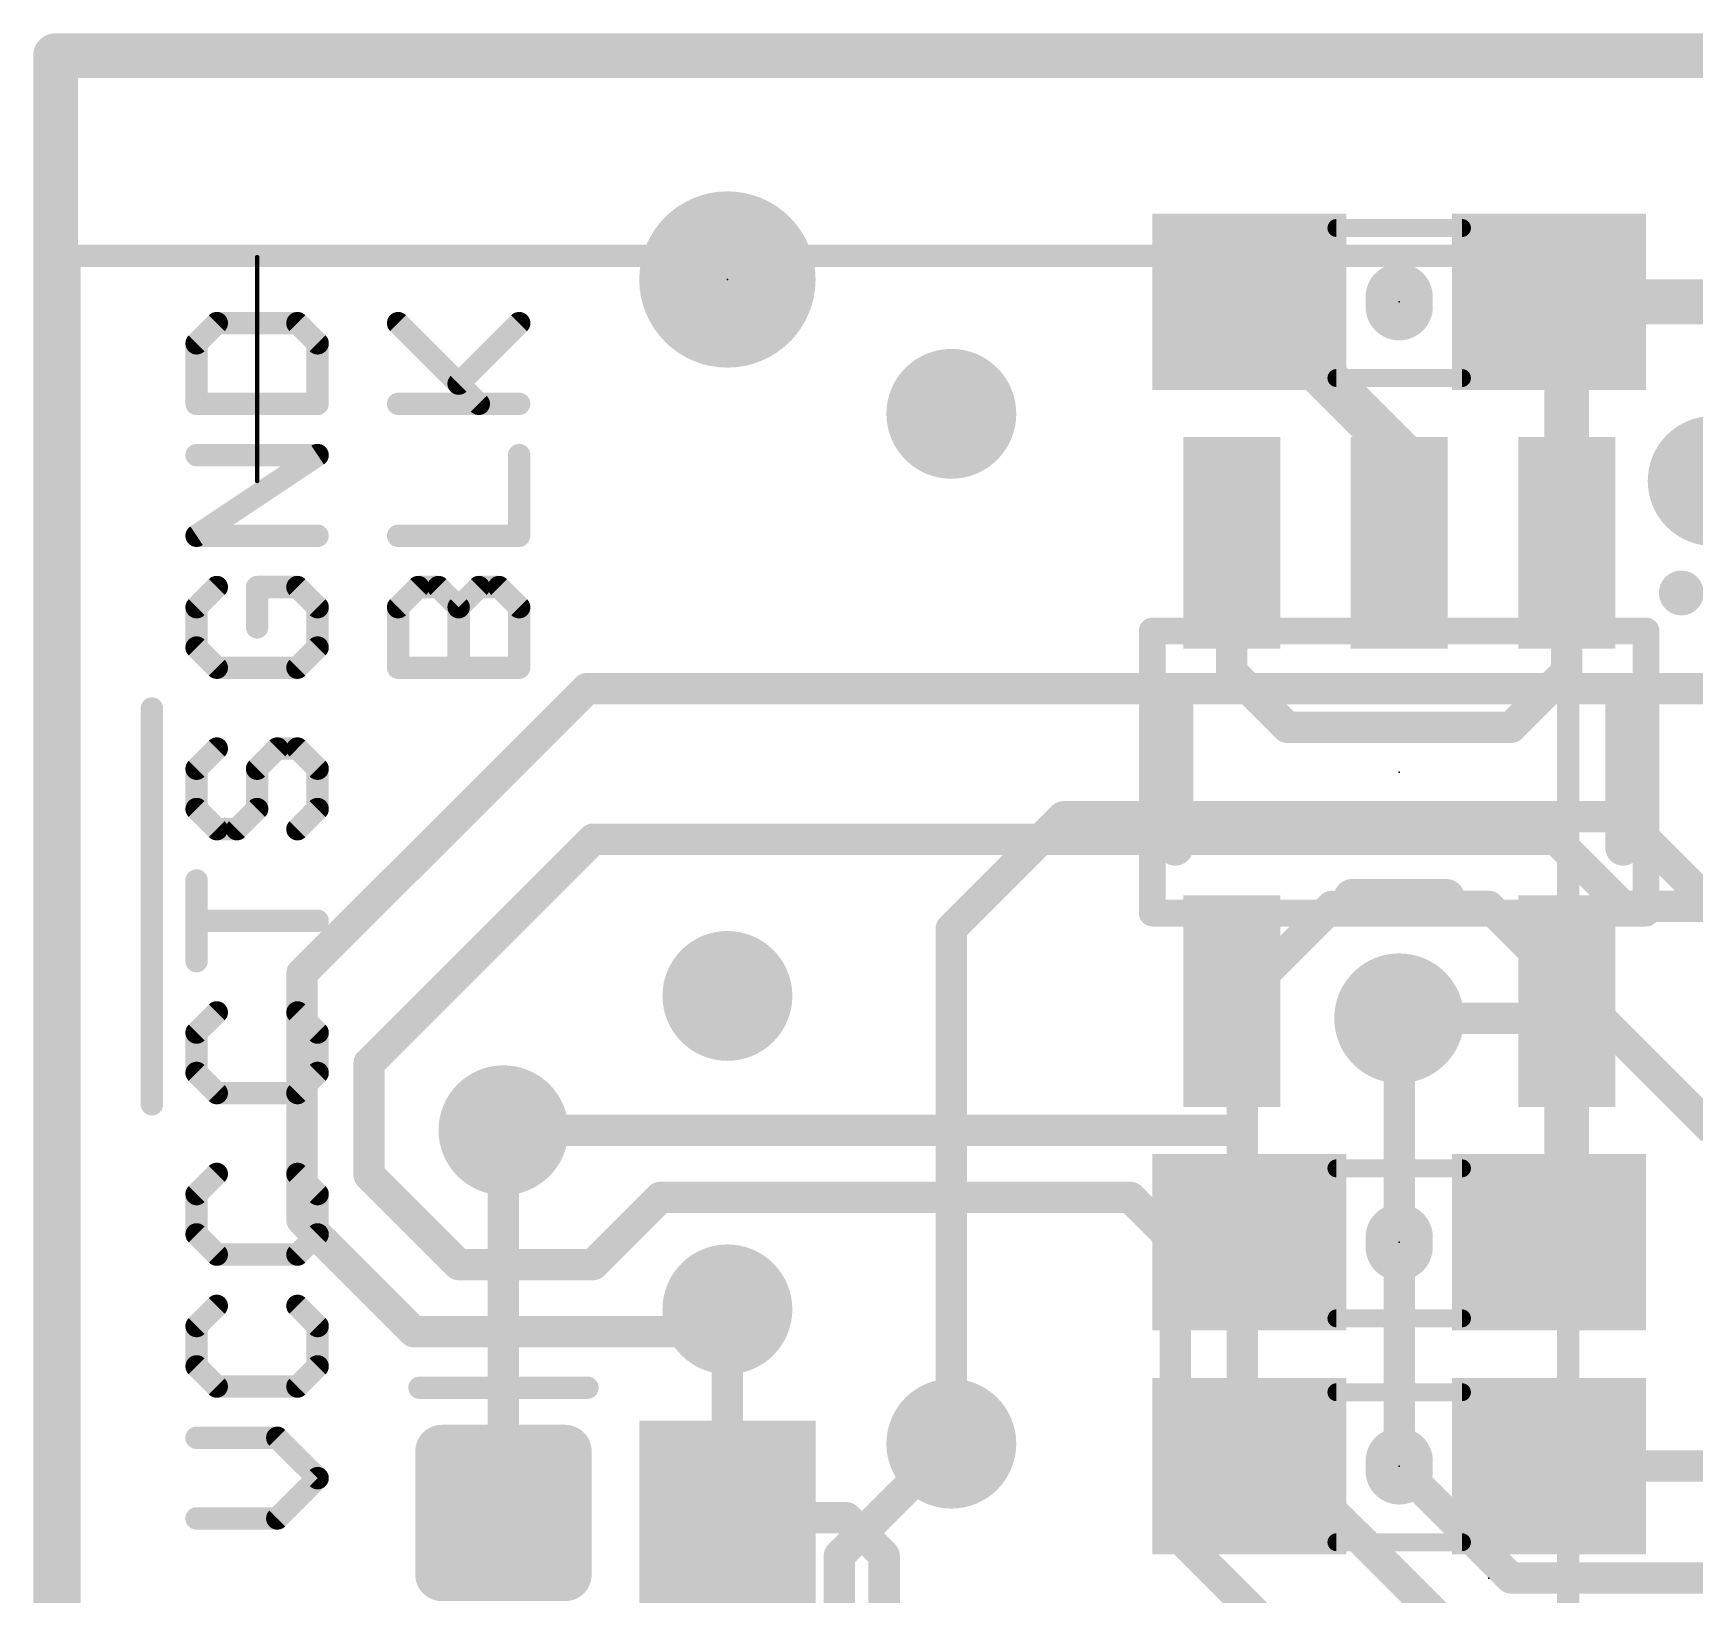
# Model space of a CAD drawing. Extents: x -29 to 78, y -18 to 17.
# Drawn here: x -0.13 to 9.3, y 8.54 to 17.4 of the extents above; entities that cross this region are included whole.
import ezdxf

# ---------------------------------------------------------------- set-up
doc = ezdxf.new("R2010")
doc.units = 0
for name, color, linetype in [('1', 12, 'CONTINUOUS'), ('16', 132, 'CONTINUOUS'), ('18', 110, 'CONTINUOUS'), ('20', 53, 'CONTINUOUS'), ('21', 41, 'CONTINUOUS'), ('22', 40, 'CONTINUOUS'), ('23', 53, 'CONTINUOUS'), ('24', 53, 'CONTINUOUS'), ('51', 53, 'CONTINUOUS')]:
    doc.layers.add(name, color=color, linetype=linetype)

# ---------------------------------------------------------------- blocks, each defined once
blk = doc.blocks.new('RECT')
blk.add_solid([(-0.5, -0.5), (0.5, -0.5), (-0.5, 0.5), (0.5, 0.5)])
blk = doc.blocks.new('RECT160000X160000R30')
at = {"const_width": 0.15}
blk.add_lwpolyline([(0.425, -0.35), (0.425, 0.35, 0.4142), (0.35, 0.425), (-0.35, 0.425, 0.4142), (-0.425, 0.35), (-0.425, -0.35, 0.4142), (-0.35, -0.425), (0.35, -0.425, 0.4142)], format="xyb", close=True, dxfattribs=at)
blk.add_solid([(-0.3754, -0.3754), (0.3754, -0.3754), (-0.3754, 0.3754), (0.3754, 0.3754)])
blk = doc.blocks.new('PIE')
at = {"const_width": 0.5}
blk.add_lwpolyline([(0, -0.25, 1), (0, 0.25, 1), (0, -0.25)], format="xyb", dxfattribs=at)
blk = doc.blocks.new('ROUNDV')
at = {"const_width": 0.5}
blk.add_lwpolyline([(0, -0.25, 1), (0, 0.25, 1), (0, -0.25)], format="xyb", dxfattribs=at)

msp = doc.modelspace()

# ---------------------------------------------------------------- linework, layer by layer
at = {"layer": '1'}
for points, const_width in [([(0, -0.0318), (0, 17.272)], 0.254), ([(0, 17.272), (22.86, 17.272)], 0.254), ([(7.62, 15.025), (6.77, 15.875)], 0.254), ([(8.47, 15.875), (17.425, 15.875)], 0.254), ([(8.57, 15.775), (8.47, 15.875)], 0.254), ([(8.57, 14.5081), (8.57, 15.775)], 0.254), ([(7.62, 14.5081), (7.62, 15.025)], 0.254), ([(6.67, 14.5081), (6.67, 13.777)], 0.1778), ([(8.57, 14.5081), (8.57, 13.777)], 0.1778), ([(6.985, 13.462), (6.67, 13.777)], 0.1778), ([(8.57, 13.777), (8.255, 13.462)], 0.1778), ([(8.255, 13.462), (6.985, 13.462)], 0.1778), ([(5.715, 12.954), (5.08, 12.319)], 0.1778), ([(8.89, 12.954), (5.715, 12.954)], 0.1778), ([(9.525, 12.319), (8.89, 12.954)], 0.1778), ([(5.08, 12.319), (5.08, 9.398)], 0.1778), ([(8.5399, 11.8778), (8.57, 11.9079)], 0.254), ([(8.5399, 11.811), (8.5399, 11.8778)], 0.254), ([(8.57, 11.9079), (8.57, 10.641)], 0.254), ([(7.62, 11.811), (8.5399, 11.811)], 0.1778), ([(2.54, 11.176), (2.54, 9.005)], 0.1778), ([(8.57, 10.641), (8.47, 10.541)], 0.254), ([(3.81, 8.978), (3.81, 10.16)], 0.1778), ([(10.535, 9.271), (8.47, 9.271)], 0.1778), ([(3.81, 8.978), (4.484, 8.978)], 0.1778), ([(4.484, 8.978), (4.699, 8.763)], 0.1778), ([(4.699, 4.318), (4.699, 8.763)], 0.1778)]:
    msp.add_lwpolyline(points, dxfattribs=dict(at, const_width=const_width))
for points, const_width in [([(0.0635, 17.272, 1), (-0.0635, 17.272)], 0.127), ([(0, 17.3355, 1), (0, 17.2085)], 0.127), ([(6.8149, 15.9199, 1), (6.7251, 15.8301)], 0.127), ([(8.47, 15.9385, 1), (8.47, 15.8115)], 0.127), ([(8.5149, 15.9199, 1), (8.4251, 15.8301)], 0.127), ([(8.6335, 15.775, 1), (8.5065, 15.775)], 0.127), ([(8.5251, 15.7301, 1), (8.6149, 15.8199)], 0.127), ([(7.6835, 15.025, 1), (7.5565, 15.025)], 0.127), ([(7.5751, 14.9801, 1), (7.6649, 15.0699)], 0.127), ([(6.7145, 14.5081, 1), (6.6255, 14.5081)], 0.0889), ([(7.5565, 14.5081, 1), (7.6835, 14.5081)], 0.127), ([(8.5065, 14.5081, 1), (8.6335, 14.5081)], 0.127), ([(8.6144, 14.5081, 1), (8.5256, 14.5081)], 0.0889), ([(6.7014, 13.8084, 1), (6.6386, 13.7456)], 0.0889), ([(8.6014, 13.7456, 1), (8.5386, 13.8084)], 0.0889), ([(6.6255, 13.777, 1), (6.7145, 13.777)], 0.0889), ([(8.5256, 13.777, 1), (8.6144, 13.777)], 0.0889), ([(6.985, 13.5065, 1), (6.985, 13.4176)], 0.0889), ([(6.9536, 13.4306, 1), (7.0164, 13.4934)], 0.0889), ([(8.2236, 13.4934, 1), (8.2864, 13.4306)], 0.0889), ([(8.255, 13.4176, 1), (8.255, 13.5065)], 0.0889), ([(5.715, 12.9985, 1), (5.715, 12.9096)], 0.0889), ([(5.7464, 12.9226, 1), (5.6836, 12.9854)], 0.0889), ([(8.9214, 12.9854, 1), (8.8586, 12.9226)], 0.0889), ([(8.89, 12.9096, 1), (8.89, 12.9985)], 0.0889), ([(5.1245, 12.319, 1), (5.0355, 12.319)], 0.0889), ([(5.0486, 12.3504, 1), (5.1114, 12.2876)], 0.0889), ([(8.6034, 11.8778, 1), (8.4764, 11.8778)], 0.127), ([(8.495, 11.9227, 1), (8.5848, 11.8329)], 0.127), ([(8.6335, 11.9079, 1), (8.5065, 11.9079)], 0.127), ([(8.6149, 11.863, 1), (8.5251, 11.9528)], 0.127), ([(7.62, 11.8554, 1), (7.62, 11.7666)], 0.0889), ([(8.4764, 11.811, 1), (8.6034, 11.811)], 0.127), ([(8.5399, 11.7666, 1), (8.5399, 11.8554)], 0.0889), ([(2.5844, 11.176, 1), (2.4956, 11.176)], 0.0889), ([(8.6149, 10.5961, 1), (8.5251, 10.6859)], 0.127), ([(8.4251, 10.5859, 1), (8.5149, 10.4961)], 0.127), ([(8.5065, 10.641, 1), (8.6335, 10.641)], 0.127), ([(3.8544, 10.16, 1), (3.7656, 10.16)], 0.0889), ([(5.0355, 9.398, 1), (5.1245, 9.398)], 0.0889), ([(8.47, 9.3155, 1), (8.47, 9.2266)], 0.0889), ([(2.4956, 9.005, 1), (2.5844, 9.005)], 0.0889), ([(3.81, 9.0224, 1), (3.81, 8.9336)], 0.0889), ([(4.5154, 9.0094, 1), (4.4526, 8.9466)], 0.0889), ([(4.484, 8.9336, 1), (4.484, 9.0224)], 0.0889), ([(3.7656, 8.978, 1), (3.8544, 8.978)], 0.0889), ([(4.7435, 8.763, 1), (4.6545, 8.763)], 0.0889), ([(4.6676, 8.7316, 1), (4.7304, 8.7944)], 0.0889)]:
    msp.add_lwpolyline(points, format="xyb", dxfattribs=dict(at, const_width=const_width))
at = {"layer": '16'}
for points, const_width in [([(0, -0.0318), (0, 17.272)], 0.254), ([(0, 17.272), (22.86, 17.272)], 0.254), ([(3.013, 13.681), (1.397, 12.065)], 0.1778), ([(14.732, 13.681), (3.013, 13.681)], 0.1778), ([(3.048, 12.827), (1.778, 11.557)], 0.1778), ([(8.509, 12.827), (3.048, 12.827)], 0.1778), ([(8.89, 12.446), (8.509, 12.827)], 0.1778), ([(7.239, 12.446), (6.731, 11.938)], 0.1778), ([(8.128, 12.446), (7.239, 12.446)], 0.1778), ([(9.398, 11.176), (8.128, 12.446)], 0.1778), ([(8.89, 12.446), (11.553, 12.446)], 0.1778), ([(1.397, 12.065), (1.397, 10.668)], 0.1778), ([(6.731, 11.938), (6.731, 11.176)], 0.1778), ([(7.62, 9.271), (7.62, 11.811)], 0.1778), ([(1.778, 10.922), (1.778, 11.557)], 0.1778), ([(2.54, 11.176), (6.731, 11.176)], 0.1778), ([(6.731, 11.176), (6.731, 9.525)], 0.1778), ([(2.286, 10.414), (1.778, 10.922)], 0.1778), ([(3.048, 10.414), (3.429, 10.795)], 0.1778), ([(3.429, 10.795), (6.096, 10.795)], 0.1778), ([(6.096, 10.795), (6.35, 10.541)], 0.1778), ([(1.397, 10.668), (2.032, 10.033)], 0.1778), ([(6.35, 8.89), (6.35, 10.541)], 0.1778), ([(3.048, 10.414), (2.286, 10.414)], 0.1778), ([(3.683, 10.033), (3.81, 10.16)], 0.1778), ([(2.032, 10.033), (3.683, 10.033)], 0.1778), ([(8.89, 7.366), (6.731, 9.525)], 0.1778), ([(5.08, 9.398), (4.445, 8.763)], 0.1778), ([(8.255, 8.636), (7.62, 9.271)], 0.1778), ([(9.144, 6.096), (6.35, 8.89)], 0.1778), ([(4.445, 4.826), (4.445, 8.763)], 0.1778), ([(13.208, 8.636), (8.255, 8.636)], 0.1778)]:
    msp.add_lwpolyline(points, dxfattribs=dict(at, const_width=const_width))
for points, const_width in [([(0.0635, 17.272, 1), (-0.0635, 17.272)], 0.127), ([(0, 17.3355, 1), (0, 17.2085)], 0.127), ([(3.013, 13.7255, 1), (3.013, 13.6366)], 0.0889), ([(3.0444, 13.6496, 1), (2.9816, 13.7124)], 0.0889), ([(3.048, 12.8714, 1), (3.048, 12.7826)], 0.0889), ([(3.0794, 12.7956, 1), (3.0166, 12.8584)], 0.0889), ([(8.5404, 12.8584, 1), (8.4776, 12.7956)], 0.0889), ([(8.509, 12.7826, 1), (8.509, 12.8714)], 0.0889), ([(7.239, 12.4904, 1), (7.239, 12.4016)], 0.0889), ([(7.2704, 12.4146, 1), (7.2076, 12.4774)], 0.0889), ([(8.1594, 12.4774, 1), (8.0966, 12.4146)], 0.0889), ([(8.128, 12.4016, 1), (8.128, 12.4904)], 0.0889), ([(8.89, 12.4904, 1), (8.89, 12.4016)], 0.0889), ([(8.8586, 12.4146, 1), (8.9214, 12.4774)], 0.0889), ([(1.4415, 12.065, 1), (1.3525, 12.065)], 0.0889), ([(1.3656, 12.0964, 1), (1.4284, 12.0336)], 0.0889), ([(6.7755, 11.938, 1), (6.6866, 11.938)], 0.0889), ([(6.6996, 11.9694, 1), (6.7624, 11.9066)], 0.0889), ([(7.6645, 11.811, 1), (7.5755, 11.811)], 0.0889), ([(1.8225, 11.557, 1), (1.7335, 11.557)], 0.0889), ([(1.7466, 11.5884, 1), (1.8094, 11.5256)], 0.0889), ([(2.54, 11.2204, 1), (2.54, 11.1316)], 0.0889), ([(6.7755, 11.176, 1), (6.6866, 11.176)], 0.0889), ([(6.6866, 11.176, 1), (6.7755, 11.176)], 0.0889), ([(6.731, 11.1316, 1), (6.731, 11.2204)], 0.0889), ([(1.7335, 10.922, 1), (1.8225, 10.922)], 0.0889), ([(1.8094, 10.9534, 1), (1.7466, 10.8906)], 0.0889), ([(3.429, 10.8394, 1), (3.429, 10.7506)], 0.0889), ([(3.4604, 10.7636, 1), (3.3976, 10.8264)], 0.0889), ([(6.1274, 10.8264, 1), (6.0646, 10.7636)], 0.0889), ([(6.096, 10.7506, 1), (6.096, 10.8394)], 0.0889), ([(1.4284, 10.6994, 1), (1.3656, 10.6366)], 0.0889), ([(1.3525, 10.668, 1), (1.4415, 10.668)], 0.0889), ([(6.3945, 10.541, 1), (6.3056, 10.541)], 0.0889), ([(6.3186, 10.5096, 1), (6.3814, 10.5724)], 0.0889), ([(2.286, 10.4584, 1), (2.286, 10.3696)], 0.0889), ([(2.2546, 10.3826, 1), (2.3174, 10.4454)], 0.0889), ([(3.0166, 10.4454, 1), (3.0794, 10.3826)], 0.0889), ([(3.048, 10.3696, 1), (3.048, 10.4584)], 0.0889), ([(3.8414, 10.1286, 1), (3.7786, 10.1914)], 0.0889), ([(2.032, 10.0775, 1), (2.032, 9.9886)], 0.0889), ([(2.0006, 10.0016, 1), (2.0634, 10.0644)], 0.0889), ([(3.6516, 10.0644, 1), (3.7144, 10.0016)], 0.0889), ([(3.683, 9.9886, 1), (3.683, 10.0775)], 0.0889), ([(6.7624, 9.5564, 1), (6.6996, 9.4936)], 0.0889), ([(6.6866, 9.525, 1), (6.7755, 9.525)], 0.0889), ([(5.1114, 9.3666, 1), (5.0486, 9.4294)], 0.0889), ([(7.6514, 9.3024, 1), (7.5886, 9.2396)], 0.0889), ([(7.5755, 9.271, 1), (7.6645, 9.271)], 0.0889), ([(6.3814, 8.9214, 1), (6.3186, 8.8586)], 0.0889), ([(6.3056, 8.89, 1), (6.3945, 8.89)], 0.0889), ([(4.4895, 8.763, 1), (4.4005, 8.763)], 0.0889), ([(4.4136, 8.7944, 1), (4.4764, 8.7316)], 0.0889), ([(8.255, 8.6805, 1), (8.255, 8.5916)], 0.0889), ([(8.2236, 8.6046, 1), (8.2864, 8.6674)], 0.0889)]:
    msp.add_lwpolyline(points, format="xyb", dxfattribs=dict(at, const_width=const_width))
at = {"layer": '20', "const_width": 0.2032}
for points in [[(0, 17.272), (22.86, 17.272)], [(0, 0), (0, 17.272)]]:
    msp.add_lwpolyline(points, dxfattribs=at)
at = {"layer": '20', "const_width": 0.1016}
for points in [[(0, 17.3228, 1), (0, 17.2212)], [(0.0508, 17.272, 1), (-0.0508, 17.272)]]:
    msp.add_lwpolyline(points, format="xyb", dxfattribs=at)
at = {"layer": '21'}
for points, const_width in [([(7.62, 15.8471), (7.62, 15.9029)], 0.381), ([(0.9139, 15.7543), (0.7995, 15.6399)], 0.127), ([(1.3715, 15.7543), (0.9139, 15.7543)], 0.127), ([(1.4859, 15.6399), (1.3715, 15.7543)], 0.127), ([(2.4001, 15.2967), (1.9425, 15.7543)], 0.127), ([(2.2857, 15.4111), (2.6289, 15.7543)], 0.127), ([(0.7995, 15.6399), (0.7995, 15.2967)], 0.127), ([(1.4859, 15.2967), (1.4859, 15.6399)], 0.127), ([(0.7995, 15.2967), (1.4859, 15.2967)], 0.127), ([(1.9425, 15.2967), (2.6289, 15.2967)], 0.127), ([(0.7995, 14.5483), (1.4859, 15.0059)], 0.127), ([(1.4859, 15.0059), (0.7995, 15.0059)], 0.127), ([(2.6289, 14.5483), (2.6289, 15.0059)], 0.127), ([(1.4859, 14.5483), (0.7995, 14.5483)], 0.127), ([(1.9425, 14.5483), (2.6289, 14.5483)], 0.127), ([(0.9139, 14.2575), (0.7995, 14.1431)], 0.127), ([(1.3715, 14.2575), (1.1427, 14.2575)], 0.127), ([(1.1427, 14.2575), (1.1427, 14.0287)], 0.127), ([(1.4859, 14.1431), (1.3715, 14.2575)], 0.127), ([(1.9425, 14.1431), (2.0569, 14.2575)], 0.127), ([(2.0569, 14.2575), (2.1713, 14.2575)], 0.127), ([(2.1713, 14.2575), (2.2857, 14.1431)], 0.127), ([(2.2857, 14.1431), (2.4001, 14.2575)], 0.127), ([(2.4001, 14.2575), (2.5145, 14.2575)], 0.127), ([(2.5145, 14.2575), (2.6289, 14.1431)], 0.127), ([(0.7995, 14.1431), (0.7995, 13.9143)], 0.127), ([(1.4859, 13.9143), (1.4859, 14.1431)], 0.127), ([(1.9425, 13.7999), (1.9425, 14.1431)], 0.127), ([(2.2857, 13.7999), (2.2857, 14.1431)], 0.127), ([(2.6289, 14.1431), (2.6289, 13.7999)], 0.127), ([(0.7995, 13.9143), (0.9139, 13.7999)], 0.127), ([(1.3715, 13.7999), (1.4859, 13.9143)], 0.127), ([(0.9139, 13.7999), (1.3715, 13.7999)], 0.127), ([(2.6289, 13.7999), (1.9425, 13.7999)], 0.127), ([(6.35, 12.7786), (6.35, 13.6374)], 0.2032), ([(8.89, 13.6374), (8.89, 12.7786)], 0.2032), ([(0.5461, 11.3234), (0.5461, 13.5686)], 0.127), ([(0.9139, 13.3413), (0.7995, 13.2269)], 0.127), ([(1.1427, 13.2269), (1.2571, 13.3413)], 0.127), ([(1.2571, 13.3413), (1.3715, 13.3413)], 0.127), ([(1.3715, 13.3413), (1.4859, 13.2269)], 0.127), ([(0.7995, 13.2269), (0.7995, 12.9981)], 0.127), ([(1.1427, 12.9981), (1.1427, 13.2269)], 0.127), ([(1.4859, 13.2269), (1.4859, 12.9981)], 0.127), ([(0.7995, 12.9981), (0.9139, 12.8837)], 0.127), ([(1.0283, 12.8837), (1.1427, 12.9981)], 0.127), ([(1.4859, 12.9981), (1.3715, 12.8837)], 0.127), ([(0.9139, 12.8837), (1.0283, 12.8837)], 0.127), ([(0.7995, 12.1353), (0.7995, 12.5929)], 0.127), ([(7.8884, 12.4992), (7.3516, 12.4992)], 0.2032), ([(1.4859, 12.3641), (0.7995, 12.3641)], 0.127), ([(0.9139, 11.8445), (0.7995, 11.7301)], 0.127), ([(1.4859, 11.7301), (1.3715, 11.8445)], 0.127), ([(0.7995, 11.7301), (0.7995, 11.5013)], 0.127), ([(1.4859, 11.5013), (1.4859, 11.7301)], 0.127), ([(0.7995, 11.5013), (0.9139, 11.3869)], 0.127), ([(1.3715, 11.3869), (1.4859, 11.5013)], 0.127), ([(0.9139, 11.3869), (1.3715, 11.3869)], 0.127), ([(0.9139, 10.9283), (0.7995, 10.8139)], 0.127), ([(1.4859, 10.8139), (1.3715, 10.9283)], 0.127), ([(0.7995, 10.8139), (0.7995, 10.5851)], 0.127), ([(1.4859, 10.5851), (1.4859, 10.8139)], 0.127), ([(7.62, 10.5131), (7.62, 10.5689)], 0.381), ([(0.7995, 10.5851), (0.9139, 10.4707)], 0.127), ([(1.3715, 10.4707), (1.4859, 10.5851)], 0.127), ([(0.9139, 10.4707), (1.3715, 10.4707)], 0.127), ([(0.9139, 10.1799), (0.7995, 10.0655)], 0.127), ([(1.4859, 10.0655), (1.3715, 10.1799)], 0.127), ([(0.7995, 10.0655), (0.7995, 9.8367)], 0.127), ([(1.4859, 9.8367), (1.4859, 10.0655)], 0.127), ([(0.7995, 9.8367), (0.9139, 9.7223)], 0.127), ([(1.3715, 9.7223), (1.4859, 9.8367)], 0.127), ([(0.9139, 9.7223), (1.3715, 9.7223)], 0.127), ([(2.0638, 9.7155), (3.0163, 9.7155)], 0.127), ([(1.2571, 9.4315), (0.7995, 9.4315)], 0.127), ([(1.4859, 9.2027), (1.2571, 9.4315)], 0.127), ([(7.62, 9.2431), (7.62, 9.2989)], 0.381), ([(1.2571, 8.9739), (1.4859, 9.2027)], 0.127), ([(0.7995, 8.9739), (1.2571, 8.9739)], 0.127)]:
    msp.add_lwpolyline(points, dxfattribs=dict(at, const_width=const_width))
for points, const_width in [([(7.7153, 15.9029, 1), (7.5248, 15.9029)], 0.1905), ([(7.5248, 15.8471, 1), (7.7153, 15.8471)], 0.1905), ([(0.9139, 15.7861, 1), (0.9139, 15.7226)], 0.0635), ([(0.9364, 15.7318, 1), (0.8915, 15.7768)], 0.0635), ([(1.394, 15.7768, 1), (1.3491, 15.7318)], 0.0635), ([(1.3715, 15.7226, 1), (1.3715, 15.7861)], 0.0635), ([(1.965, 15.7768, 1), (1.9201, 15.7318)], 0.0635), ([(2.6514, 15.7318, 1), (2.6064, 15.7768)], 0.0635), ([(0.7771, 15.6624, 1), (0.822, 15.6174)], 0.0635), ([(0.8313, 15.6399, 1), (0.7678, 15.6399)], 0.0635), ([(1.5176, 15.6399, 1), (1.4542, 15.6399)], 0.0635), ([(1.4634, 15.6174, 1), (1.5084, 15.6624)], 0.0635), ([(2.2633, 15.4336, 1), (2.3082, 15.3887)], 0.0635), ([(0.7995, 15.3285, 1), (0.7995, 15.265)], 0.0635), ([(1.4859, 15.265, 1), (1.4859, 15.3285)], 0.0635), ([(1.9425, 15.3285, 1), (1.9425, 15.265)], 0.0635), ([(2.6289, 15.265, 1), (2.6289, 15.3285)], 0.0635), ([(0.7678, 15.2967, 1), (0.8313, 15.2967)], 0.0635), ([(1.4542, 15.2967, 1), (1.5176, 15.2967)], 0.0635), ([(2.3777, 15.2743, 1), (2.4226, 15.3192)], 0.0635), ([(0.7995, 15.0376, 1), (0.7995, 14.9741)], 0.0635), ([(1.5035, 14.9795, 1), (1.4683, 15.0323)], 0.0635), ([(1.4859, 14.9741, 1), (1.4859, 15.0376)], 0.0635), ([(2.6607, 15.0059, 1), (2.5972, 15.0059)], 0.0635), ([(0.7995, 14.58, 1), (0.7995, 14.5165)], 0.0635), ([(0.7819, 14.5747, 1), (0.8171, 14.5219)], 0.0635), ([(1.4859, 14.5165, 1), (1.4859, 14.58)], 0.0635), ([(1.9425, 14.58, 1), (1.9425, 14.5165)], 0.0635), ([(2.6289, 14.5165, 1), (2.6289, 14.58)], 0.0635), ([(2.5972, 14.5483, 1), (2.6607, 14.5483)], 0.0635), ([(9.2202, 14.1605, 1), (9.2202, 14.2875, 1), (9.2202, 14.1605)], 0.127), ([(0.9364, 14.235, 1), (0.8915, 14.2799)], 0.0635), ([(1.1745, 14.2575, 1), (1.111, 14.2575)], 0.0635), ([(1.1427, 14.2892, 1), (1.1427, 14.2257)], 0.0635), ([(1.394, 14.2799, 1), (1.3491, 14.235)], 0.0635), ([(1.3715, 14.2257, 1), (1.3715, 14.2892)], 0.0635), ([(2.0569, 14.2892, 1), (2.0569, 14.2257)], 0.0635), ([(2.0794, 14.235, 1), (2.0345, 14.2799)], 0.0635), ([(2.1938, 14.2799, 1), (2.1489, 14.235)], 0.0635), ([(2.1713, 14.2257, 1), (2.1713, 14.2892)], 0.0635), ([(2.4001, 14.2892, 1), (2.4001, 14.2257)], 0.0635), ([(2.4226, 14.235, 1), (2.3777, 14.2799)], 0.0635), ([(2.537, 14.2799, 1), (2.4921, 14.235)], 0.0635), ([(2.5145, 14.2257, 1), (2.5145, 14.2892)], 0.0635), ([(0.8313, 14.1431, 1), (0.7678, 14.1431)], 0.0635), ([(0.7771, 14.1655, 1), (0.822, 14.1206)], 0.0635), ([(1.5176, 14.1431, 1), (1.4542, 14.1431)], 0.0635), ([(1.4634, 14.1206, 1), (1.5084, 14.1655)], 0.0635), ([(1.9743, 14.1431, 1), (1.9108, 14.1431)], 0.0635), ([(1.9201, 14.1655, 1), (1.965, 14.1206)], 0.0635), ([(2.3175, 14.1431, 1), (2.254, 14.1431)], 0.0635), ([(2.2633, 14.1655, 1), (2.3082, 14.1206)], 0.0635), ([(2.2633, 14.1206, 1), (2.3082, 14.1655)], 0.0635), ([(2.6607, 14.1431, 1), (2.5972, 14.1431)], 0.0635), ([(2.6064, 14.1206, 1), (2.6514, 14.1655)], 0.0635), ([(1.111, 14.0287, 1), (1.1745, 14.0287)], 0.0635), ([(0.822, 13.9367, 1), (0.7771, 13.8918)], 0.0635), ([(1.5084, 13.8918, 1), (1.4634, 13.9367)], 0.0635), ([(0.7678, 13.9143, 1), (0.8313, 13.9143)], 0.0635), ([(0.9139, 13.8316, 1), (0.9139, 13.7681)], 0.0635), ([(0.8915, 13.7774, 1), (0.9364, 13.8223)], 0.0635), ([(1.3491, 13.8223, 1), (1.394, 13.7774)], 0.0635), ([(1.3715, 13.7681, 1), (1.3715, 13.8316)], 0.0635), ([(1.4542, 13.9143, 1), (1.5176, 13.9143)], 0.0635), ([(1.9425, 13.8316, 1), (1.9425, 13.7681)], 0.0635), ([(2.6289, 13.7681, 1), (2.6289, 13.8316)], 0.0635), ([(1.9108, 13.7999, 1), (1.9743, 13.7999)], 0.0635), ([(2.254, 13.7999, 1), (2.3175, 13.7999)], 0.0635), ([(2.5972, 13.7999, 1), (2.6607, 13.7999)], 0.0635), ([(6.4008, 13.6374, 1), (6.2992, 13.6374)], 0.1016), ([(8.9408, 13.6374, 1), (8.8392, 13.6374)], 0.1016), ([(0.5778, 13.5686, 1), (0.5144, 13.5686)], 0.0635), ([(0.9364, 13.3188, 1), (0.8915, 13.3638)], 0.0635), ([(1.2571, 13.3731, 1), (1.2571, 13.3095)], 0.0635), ([(1.2796, 13.3188, 1), (1.2347, 13.3638)], 0.0635), ([(1.394, 13.3638, 1), (1.3491, 13.3188)], 0.0635), ([(1.3715, 13.3095, 1), (1.3715, 13.3731)], 0.0635), ([(0.8313, 13.2269, 1), (0.7678, 13.2269)], 0.0635), ([(1.1745, 13.2269, 1), (1.111, 13.2269)], 0.0635), ([(1.5176, 13.2269, 1), (1.4542, 13.2269)], 0.0635), ([(0.7771, 13.2494, 1), (0.822, 13.2044)], 0.0635), ([(1.1203, 13.2494, 1), (1.1652, 13.2044)], 0.0635), ([(1.4634, 13.2044, 1), (1.5084, 13.2494)], 0.0635), ([(0.822, 13.0206, 1), (0.7771, 12.9757)], 0.0635), ([(0.7678, 12.9981, 1), (0.8313, 12.9981)], 0.0635), ([(1.111, 12.9981, 1), (1.1745, 12.9981)], 0.0635), ([(1.1652, 12.9757, 1), (1.1203, 13.0206)], 0.0635), ([(1.4542, 12.9981, 1), (1.5176, 12.9981)], 0.0635), ([(1.5084, 12.9757, 1), (1.4634, 13.0206)], 0.0635), ([(0.9139, 12.9155, 1), (0.9139, 12.852)], 0.0635), ([(0.8915, 12.8613, 1), (0.9364, 12.9062)], 0.0635), ([(1.0059, 12.9062, 1), (1.0508, 12.8613)], 0.0635), ([(1.0283, 12.852, 1), (1.0283, 12.9155)], 0.0635), ([(1.3491, 12.9062, 1), (1.394, 12.8613)], 0.0635), ([(6.2992, 12.7786, 1), (6.4008, 12.7786)], 0.1016), ([(8.8392, 12.7786, 1), (8.9408, 12.7786)], 0.1016), ([(0.8313, 12.5929, 1), (0.7678, 12.5929)], 0.0635), ([(7.3516, 12.55, 1), (7.3516, 12.4484)], 0.1016), ([(7.8884, 12.4484, 1), (7.8884, 12.55)], 0.1016), ([(0.7995, 12.3958, 1), (0.7995, 12.3323)], 0.0635), ([(1.4859, 12.3323, 1), (1.4859, 12.3958)], 0.0635), ([(0.7678, 12.1353, 1), (0.8313, 12.1353)], 0.0635), ([(0.9364, 11.822, 1), (0.8915, 11.8669)], 0.0635), ([(1.394, 11.8669, 1), (1.3491, 11.822)], 0.0635), ([(0.8313, 11.7301, 1), (0.7678, 11.7301)], 0.0635), ([(0.7771, 11.7525, 1), (0.822, 11.7076)], 0.0635), ([(1.5176, 11.7301, 1), (1.4542, 11.7301)], 0.0635), ([(1.4634, 11.7076, 1), (1.5084, 11.7525)], 0.0635), ([(0.822, 11.5237, 1), (0.7771, 11.4788)], 0.0635), ([(0.7678, 11.5013, 1), (0.8313, 11.5013)], 0.0635), ([(1.4542, 11.5013, 1), (1.5176, 11.5013)], 0.0635), ([(1.5084, 11.4788, 1), (1.4634, 11.5237)], 0.0635), ([(0.9139, 11.4186, 1), (0.9139, 11.3551)], 0.0635), ([(0.8915, 11.3644, 1), (0.9364, 11.4093)], 0.0635), ([(1.3491, 11.4093, 1), (1.394, 11.3644)], 0.0635), ([(1.3715, 11.3551, 1), (1.3715, 11.4186)], 0.0635), ([(0.5144, 11.3234, 1), (0.5778, 11.3234)], 0.0635), ([(0.9364, 10.9058, 1), (0.8915, 10.9508)], 0.0635), ([(1.394, 10.9508, 1), (1.3491, 10.9058)], 0.0635), ([(0.7771, 10.8364, 1), (0.822, 10.7914)], 0.0635), ([(0.8313, 10.8139, 1), (0.7678, 10.8139)], 0.0635), ([(1.5176, 10.8139, 1), (1.4542, 10.8139)], 0.0635), ([(1.4634, 10.7914, 1), (1.5084, 10.8364)], 0.0635), ([(7.7153, 10.5689, 1), (7.5248, 10.5689)], 0.1905), ([(0.822, 10.6076, 1), (0.7771, 10.5627)], 0.0635), ([(1.5084, 10.5627, 1), (1.4634, 10.6076)], 0.0635), ([(0.7678, 10.5851, 1), (0.8313, 10.5851)], 0.0635), ([(1.4542, 10.5851, 1), (1.5176, 10.5851)], 0.0635), ([(7.5248, 10.5131, 1), (7.7153, 10.5131)], 0.1905), ([(0.9139, 10.5025, 1), (0.9139, 10.439)], 0.0635), ([(0.8915, 10.4483, 1), (0.9364, 10.4932)], 0.0635), ([(1.3491, 10.4932, 1), (1.394, 10.4483)], 0.0635), ([(1.3715, 10.439, 1), (1.3715, 10.5025)], 0.0635), ([(0.9364, 10.1574, 1), (0.8915, 10.2023)], 0.0635), ([(1.394, 10.2023, 1), (1.3491, 10.1574)], 0.0635), ([(0.8313, 10.0655, 1), (0.7678, 10.0655)], 0.0635), ([(0.7771, 10.0879, 1), (0.822, 10.043)], 0.0635), ([(1.5176, 10.0655, 1), (1.4542, 10.0655)], 0.0635), ([(1.4634, 10.043, 1), (1.5084, 10.0879)], 0.0635), ([(0.822, 9.8591, 1), (0.7771, 9.8142)], 0.0635), ([(1.5084, 9.8142, 1), (1.4634, 9.8591)], 0.0635), ([(0.7678, 9.8367, 1), (0.8313, 9.8367)], 0.0635), ([(1.4542, 9.8367, 1), (1.5176, 9.8367)], 0.0635), ([(0.9139, 9.754, 1), (0.9139, 9.6905)], 0.0635), ([(0.8915, 9.6998, 1), (0.9364, 9.7447)], 0.0635), ([(1.3491, 9.7447, 1), (1.394, 9.6998)], 0.0635), ([(1.3715, 9.6905, 1), (1.3715, 9.754)], 0.0635), ([(2.0638, 9.7473, 1), (2.0638, 9.6837)], 0.0635), ([(3.0163, 9.6837, 1), (3.0163, 9.7473)], 0.0635), ([(0.7995, 9.4632, 1), (0.7995, 9.3997)], 0.0635), ([(1.2796, 9.4539, 1), (1.2347, 9.409)], 0.0635), ([(1.2571, 9.3997, 1), (1.2571, 9.4632)], 0.0635), ([(7.7153, 9.2989, 1), (7.5248, 9.2989)], 0.1905), ([(7.5248, 9.2431, 1), (7.7153, 9.2431)], 0.1905), ([(1.4634, 9.1802, 1), (1.5084, 9.2251)], 0.0635), ([(1.5084, 9.1802, 1), (1.4634, 9.2251)], 0.0635), ([(0.7995, 9.0056, 1), (0.7995, 8.9421)], 0.0635), ([(1.2347, 8.9963, 1), (1.2796, 8.9514)], 0.0635), ([(1.2571, 8.9421, 1), (1.2571, 9.0056)], 0.0635)]:
    msp.add_lwpolyline(points, format="xyb", dxfattribs=dict(at, const_width=const_width))
at = {"layer": '22', "const_width": 0.127}
for points in [[(0.078, 16.136), (8.578, 16.136)], [(0.078, 1.136), (0.078, 16.136)], [(8.578, 16.136), (8.578, 1.136)]]:
    msp.add_lwpolyline(points, dxfattribs=at)
at = {"layer": '22', "const_width": 0.0635}
for points in [[(0.1098, 16.136, 1), (0.0462, 16.136)], [(0.078, 16.1677, 1), (0.078, 16.1043)], [(8.6098, 16.136, 1), (8.5463, 16.136)], [(8.578, 16.1043, 1), (8.578, 16.1677)]]:
    msp.add_lwpolyline(points, format="xyb", dxfattribs=at)
at = {"layer": '23'}
for p in [(3.81, 16.002), (7.62, 15.875), (7.62, 13.208), (7.62, 10.541), (7.62, 9.271)]:
    msp.add_point(p, dxfattribs=at)
at = {"layer": '24'}
msp.add_point((8.128, 8.636), dxfattribs=at)
at = {"layer": '51'}
for points, const_width in [([(7.976, 16.294), (7.264, 16.294)], 0.1016), ([(1.143, 14.859), (1.143, 16.129)], 0.0254), ([(7.976, 15.443), (7.264, 15.443)], 0.1016), ([(6.22, 14.008), (9.02, 14.008)], 0.1524), ([(6.22, 12.408), (6.22, 14.008)], 0.1524), ([(9.02, 12.408), (9.02, 14.008)], 0.1524), ([(9.02, 12.408), (6.22, 12.408)], 0.1524), ([(7.976, 10.96), (7.264, 10.96)], 0.1016), ([(7.976, 10.109), (7.264, 10.109)], 0.1016), ([(7.976, 9.69), (7.264, 9.69)], 0.1016), ([(7.976, 8.839), (7.264, 8.839)], 0.1016)]:
    msp.add_lwpolyline(points, dxfattribs=dict(at, const_width=const_width))
for points, const_width in [([(7.264, 16.3194, 1), (7.264, 16.2686)], 0.0508), ([(7.976, 16.2686, 1), (7.976, 16.3194)], 0.0508), ([(1.1494, 16.129, 1), (1.1366, 16.129)], 0.0127), ([(7.264, 15.4684, 1), (7.264, 15.4176)], 0.0508), ([(7.976, 15.4176, 1), (7.976, 15.4684)], 0.0508), ([(1.1366, 14.859, 1), (1.1494, 14.859)], 0.0127), ([(6.22, 14.0461, 1), (6.22, 13.9699)], 0.0762), ([(6.2581, 14.008, 1), (6.1819, 14.008)], 0.0762), ([(9.0581, 14.008, 1), (8.9819, 14.008)], 0.0762), ([(9.02, 13.9699, 1), (9.02, 14.0461)], 0.0762), ([(6.22, 12.4461, 1), (6.22, 12.3699)], 0.0762), ([(6.1819, 12.408, 1), (6.2581, 12.408)], 0.0762), ([(8.9819, 12.408, 1), (9.0581, 12.408)], 0.0762), ([(9.02, 12.3699, 1), (9.02, 12.4461)], 0.0762), ([(7.264, 10.9854, 1), (7.264, 10.9346)], 0.0508), ([(7.976, 10.9346, 1), (7.976, 10.9854)], 0.0508), ([(7.264, 10.1344, 1), (7.264, 10.0836)], 0.0508), ([(7.976, 10.0836, 1), (7.976, 10.1344)], 0.0508), ([(7.264, 9.7154, 1), (7.264, 9.6646)], 0.0508), ([(7.976, 9.6646, 1), (7.976, 9.7154)], 0.0508), ([(7.264, 8.8644, 1), (7.264, 8.8136)], 0.0508), ([(7.976, 8.8136, 1), (7.976, 8.8644)], 0.0508)]:
    msp.add_lwpolyline(points, format="xyb", dxfattribs=dict(at, const_width=const_width))

# ---------------------------------------------------------------- block references
at = {"layer": '1'}
for name, p in [('PIE', (3.81, 16.002)), ('RECT160000X160000R30', (2.54, 9.005))]:
    msp.add_blockref(name, p, dxfattribs=at)
at = {"layer": '1', "xscale": 1.1}
for p, rotation in [((6.77, 15.875), 180), ((8.47, 15.875), 180), ((6.77, 10.541), 180), ((8.47, 10.541), 180), ((6.77, 9.271), 180), ((8.47, 9.271), 180), ((3.81, 8.978), 90)]:
    msp.add_blockref('RECT', p, dxfattribs=dict(at, rotation=rotation))
at = {"layer": '1', "xscale": 0.55, "yscale": 1.2, "rotation": 180}
for p in [(6.67, 14.5081), (7.62, 14.5081), (8.57, 14.5081), (6.67, 11.9079), (8.57, 11.9079)]:
    msp.add_blockref('RECT', p, dxfattribs=at)
at = {"layer": '18', "xscale": 0.7366, "yscale": 0.7366}
for p in [(5.08, 15.24), (5.08, 15.24), (9.398, 14.859), (9.398, 14.859), (3.81, 11.938), (3.81, 11.938), (7.62, 11.811), (7.62, 11.811), (2.54, 11.176), (2.54, 11.176), (3.81, 10.16), (3.81, 10.16), (5.08, 9.398), (5.08, 9.398)]:
    msp.add_blockref('ROUNDV', p, dxfattribs=at)
at = {"layer": '51'}
for p, xscale, yscale, rotation in [((7.0398, 15.8699), 0.5001, 0.95, 180), ((8.2081, 15.8699), 0.5001, 0.95, 180), ((6.67, 14.383), 0.5, 0.65, 180), ((7.62, 14.383), 0.5, 0.65, 180), ((8.57, 14.383), 0.5, 0.65, 180), ((6.67, 12.033), 0.5, 0.65, 180), ((8.57, 12.033), 0.5, 0.65, 180), ((7.0398, 10.5359), 0.5001, 0.95, 180), ((8.2081, 10.5359), 0.5001, 0.95, 180), ((7.0398, 9.2659), 0.5001, 0.95, 180), ((8.2081, 9.2659), 0.5001, 0.95, 180), ((3.8049, 8.7082), 0.5001, 0.95, 90)]:
    msp.add_blockref('RECT', p, dxfattribs=dict(at, xscale=xscale, yscale=yscale, rotation=rotation))

doc.saveas('drawing.dxf')
